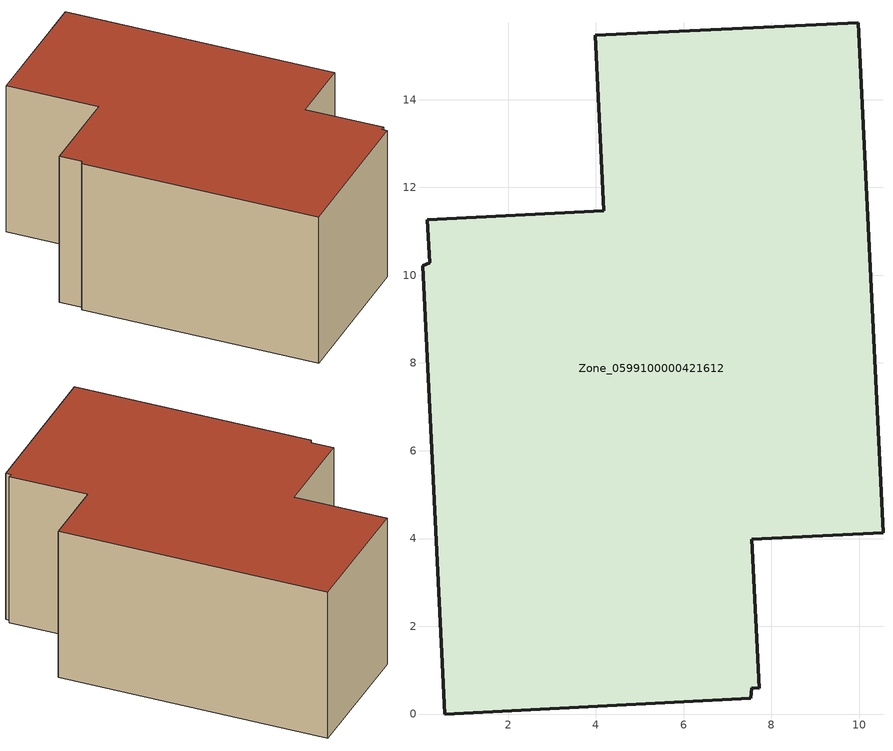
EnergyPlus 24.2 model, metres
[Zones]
Zone_0599100000421612
 floor ground (C_G): 0.05,10.22 0.21,10.29 0.16,11.26 4.18,11.47 3.99,15.47 9.98,15.75 10.54,4.13 7.55,3.98 7.72,0.59 7.55,0.6 7.53,0.36 0.55,0 z0
 wall outside (C_F): 10.54,4.13 9.98,15.75 3.99,15.47 4.18,11.47 0.16,11.26 0.21,10.29 0.05,10.22 0.55,0 7.53,0.36 7.55,0.6 7.72,0.59 7.55,3.98 10.54,4.13 z0:6.84
 roof outside (C_R): 0.16,11.26 0.21,10.29 0.05,10.22 0.55,0 7.53,0.36 7.55,0.6 7.72,0.59 7.55,3.98 10.54,4.13 9.98,15.75 3.99,15.47 4.18,11.47 z6.84
[BUILDING]
Pand.0599100000421612: North Axis=0; Terrain=City; Loads Convergence Tolerance Value=0.04; Temperature Convergence Tolerance Value=0.4; Solar Distribution=FullExterior; Maximum Number of Warmup Days=25; Minimum Number of Warmup Days=1
[Site:Location]
Rotterdam.The.Hague.AP_ZH_NLD Design_Conditions: Latitude=51.96; Longitude=4.45; Time Zone=1; Elevation=-4.5
[SITE:GROUNDTEMPERATURE:BUILDINGSURFACE]
18, 18, 18, 18, 18, 18, 18, 18, 18, 18, 18, 18
[MATERIAL] Thermal Absorptance=0.9; Solar Absorptance=0.7; Visible Absorptance=0.7
Name | Roughness | Thickness | Conductivity | Density | Specific Heat
G.D.1992-2005 | MediumSmooth | 0.15 | 0.06 | 540 | 1210
F.D.1992-2005 | Rough | 0.3 | 0.12 | 1920 | 840
R.D.1992-2005 | MediumRough | 0.2 | 0.08 | 1500 | 1000
[CONSTRUCTION]
C_G: G.D.1992-2005
C_F: F.D.1992-2005
C_R: R.D.1992-2005
[ZONE]
Zone_0599100000421612: Type=1; Multiplier=1; Ceiling Height=Autocalculate; Volume=Autocalculate; Floor Area=autocalculate; Part of Total Floor Area=Yes
[ZONEINFILTRATION:DESIGNFLOWRATE]
Infil_Zone_0599100000421612: Zone or ZoneList or Space or SpaceList=Zone_0599100000421612; Schedule=AlwaysOn; Design Flow Rate Calculation Method=Flow/Area; Flow Rate per Floor Area=0.0021; Constant Term Coefficient=1; Temperature Term Coefficient=0; Velocity Term Coefficient=0; Velocity Squared Term Coefficient=0
[HVACTEMPLATE:ZONE:IDEALLOADSAIRSYSTEM]
Zone_0599100000421612: Maximum Heating Supply Air Temperature=50; Minimum Cooling Supply Air Temperature=13; Maximum Heating Supply Air Humidity Ratio=0.0156; Minimum Cooling Supply Air Humidity Ratio=0.0077; Heating Limit=NoLimit; Cooling Limit=NoLimit; Dehumidification Control Type=ConstantSensibleHeatRatio; Cooling Sensible Heat Ratio=0.7; Dehumidification Setpoint=60; Humidification Control Type=None; Humidification Setpoint=30; Outdoor Air Method=None; Outdoor Air Flow Rate per Person=0.00944; Outdoor Air Flow Rate per Zone Floor Area=0; Outdoor Air Flow Rate per Zone=0; Demand Controlled Ventilation Type=None; Outdoor Air Economizer Type=NoEconomizer; Heat Recovery Type=None; Sensible Heat Recovery Effectiveness=0.7; Latent Heat Recovery Effectiveness=0.65
[ZONECONTROL:THERMOSTAT]
ThermostatControl_Zone_0599100000421612: Zone or ZoneList=Zone_0599100000421612; Control Type Schedule=DualSetpointControlType; Control 1=Thermostat_Zone_0599100000421612; Temperature Difference Between Cutout And Setpoint=0
[THERMOSTATSETPOINT:DUALSETPOINT]
Thermostat_Zone_0599100000421612: Heating Setpoint Temperature Schedule=HeatingSetpoint_Zone_0599100000421612; Cooling Setpoint Temperature Schedule=CoolingSetpoint_Zone_0599100000421612
[SCHEDULE:COMPACT]
HeatingSetpoint_Zone_0599100000421612: Through: 12/31, For: AllDays, Until: 24:00, 21
CoolingSetpoint_Zone_0599100000421612: Through: 12/31, For: AllDays, Until: 24:00, 24
DualSetpointControlType: Through: 12/31, For: AllDays, Until: 24:00, 4
AlwaysOn: Through: 12/31, For: AllDays, Until: 24:00, 1
